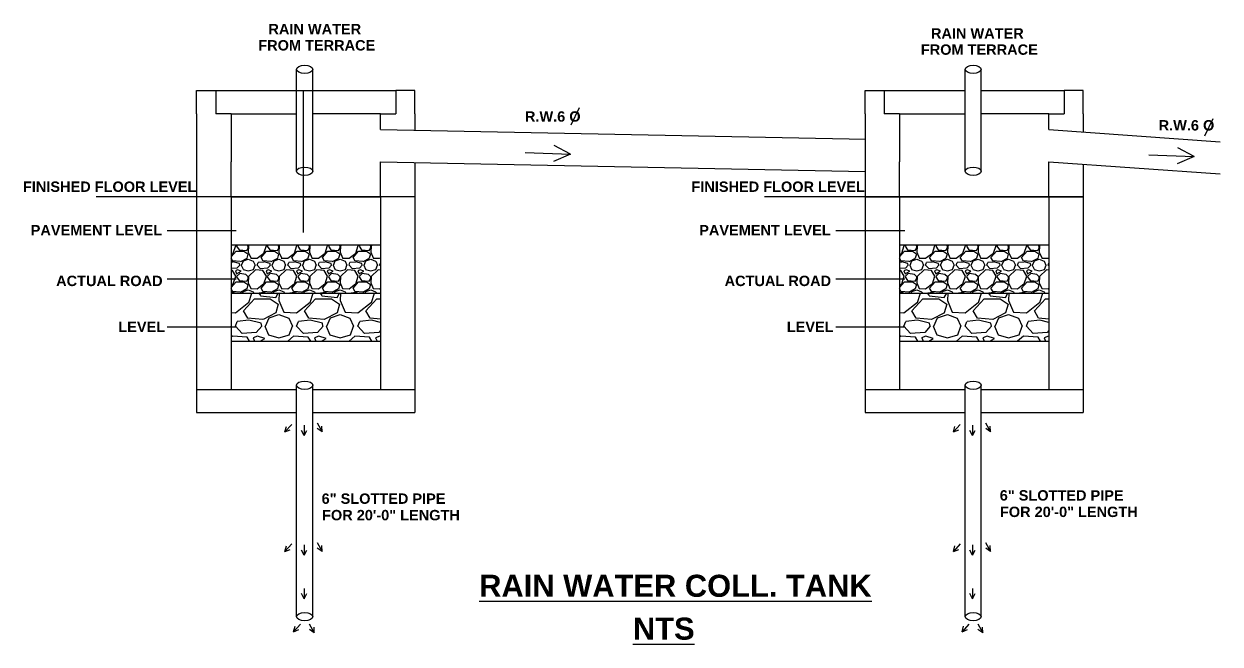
# Model space of a CAD drawing. Header units: metres. Extents: x 7583 to 7845, y 447 to 541.
# Drawn here: x 7736.72 to 7746.68, y 471.3 to 476.47 of the extents above; entities that cross this region are included whole.
import ezdxf

# ---------------------------------------------------------------- set-up
doc = ezdxf.new("R2010")
doc.units = ezdxf.units.M
doc.styles.get("Standard").update_dxf_attribs({"font": 'arialbd.ttf'})

# ---------------------------------------------------------------- blocks, each defined once
blk = doc.blocks.new('A$C1EA66548')
at = {"color": 0, "linetype": 'Continuous', "lineweight": 25}
for p, q in [((0.20615, 0.35379), (0.20615, 0.42957)), ((0.21815, 0.35379), (0.21815, 0.42957)), ((0.70348, 0.35379), (0.70348, 0.42957)), ((0.71548, 0.35379), (0.71548, 0.42957)), ((0.13174, 0.39645), (0.13174, 0.4138)), ((0.13174, 0.4138), (0.14595, 0.4138)), ((0.14595, 0.4138), (0.20615, 0.4138)), ((0.14595, 0.4138), (0.14595, 0.39645)), ((0.21815, 0.4138), (0.27985, 0.4138)), ((0.29406, 0.4138), (0.27985, 0.4138)), ((0.27985, 0.4138), (0.27985, 0.39645)), ((0.29406, 0.39645), (0.29406, 0.4138)), ((0.62907, 0.39645), (0.62907, 0.4138)), ((0.62907, 0.4138), (0.64328, 0.4138)), ((0.64328, 0.4138), (0.70348, 0.4138)), ((0.64328, 0.4138), (0.64328, 0.39645)), ((0.71548, 0.4138), (0.77718, 0.4138)), ((0.79139, 0.4138), (0.77718, 0.4138)), ((0.77718, 0.4138), (0.77718, 0.39645)), ((0.79139, 0.39645), (0.79139, 0.4138)), ((0.41627, 0.40094), (0.41023, 0.38802)), ((0.13174, 0.39645), (0.13174, 0.36086)), ((0.15737, 0.39645), (0.14595, 0.39645)), ((0.15737, 0.39645), (0.15737, 0.36086)), ((0.15737, 0.39645), (0.20615, 0.39645)), ((0.26843, 0.39645), (0.21815, 0.39645)), ((0.26843, 0.38486), (0.26843, 0.39645)), ((0.26843, 0.39645), (0.27985, 0.39645)), ((0.29406, 0.39645), (0.29406, 0.38434)), ((0.62907, 0.39645), (0.62907, 0.36086)), ((0.6547, 0.39645), (0.64328, 0.39645)), ((0.6547, 0.39645), (0.6547, 0.36086)), ((0.6547, 0.39645), (0.70348, 0.39645)), ((0.76576, 0.39645), (0.71548, 0.39645)), ((0.76576, 0.38486), (0.76576, 0.39645)), ((0.76576, 0.39645), (0.77718, 0.39645)), ((0.79139, 0.39645), (0.79139, 0.38303)), ((0.88773, 0.3928), (0.88169, 0.37988)), ((0.26843, 0.38486), (0.62957, 0.37752)), ((0.76576, 0.38486), (0.89316, 0.37576)), ((0.37629, 0.3677), (0.40992, 0.36649)), ((0.40992, 0.36649), (0.39725, 0.36103)), ((0.40992, 0.36649), (0.39767, 0.37286)), ((0.84025, 0.36593), (0.87388, 0.36472)), ((0.87388, 0.36472), (0.86163, 0.37108)), ((0.13174, 0.36086), (0.13174, 0.17434)), ((0.15737, 0.33472), (0.15737, 0.36086)), ((0.26843, 0.33472), (0.26843, 0.36086)), ((0.26843, 0.36086), (0.62908, 0.35352)), ((0.29406, 0.36034), (0.29406, 0.17434)), ((0.62907, 0.36086), (0.62907, 0.17434)), ((0.6547, 0.33472), (0.6547, 0.36086)), ((0.76576, 0.33472), (0.76576, 0.36086)), ((0.76576, 0.36086), (0.89316, 0.35176)), ((0.79139, 0.35903), (0.79139, 0.17434)), ((0.87388, 0.36472), (0.86121, 0.35925)), ((0.29406, 0.33472), (0.05696, 0.33472)), ((0.15737, 0.33472), (0.26843, 0.33472)), ((0.15737, 0.33472), (0.15737, 0.19142)), ((0.26843, 0.33472), (0.26843, 0.19142)), ((0.79139, 0.33472), (0.55429, 0.33472)), ((0.62907, 0.33472), (0.79139, 0.33472)), ((0.6547, 0.33472), (0.6547, 0.19142)), ((0.76576, 0.33472), (0.76576, 0.19142)), ((0.16122, 0.3094), (0.10992, 0.3094)), ((0.65855, 0.3094), (0.60724, 0.3094)), ((0.15737, 0.29889), (0.26843, 0.29889)), ((0.15737, 0.29008), (0.16108, 0.2942)), ((0.15902, 0.29286), (0.16085, 0.29856)), ((0.16086, 0.29855), (0.16065, 0.29889)), ((0.16107, 0.29422), (0.167, 0.29422)), ((0.16152, 0.2981), (0.16335, 0.29536)), ((0.16232, 0.29889), (0.16153, 0.2981)), ((0.16336, 0.29535), (0.16905, 0.29467)), ((0.16699, 0.29425), (0.16996, 0.2922)), ((0.16903, 0.29467), (0.17017, 0.29672)), ((0.17021, 0.29807), (0.16927, 0.29889)), ((0.17042, 0.29832), (0.17019, 0.29353)), ((0.17019, 0.29673), (0.17019, 0.2981)), ((0.17105, 0.29889), (0.17043, 0.29832)), ((0.17976, 0.28965), (0.18386, 0.2942)), ((0.18181, 0.29286), (0.18363, 0.29856)), ((0.18364, 0.29855), (0.18343, 0.29889)), ((0.18385, 0.29422), (0.18978, 0.29422)), ((0.18511, 0.29889), (0.18431, 0.2981)), ((0.18431, 0.2981), (0.18613, 0.29536)), ((0.18614, 0.29535), (0.19183, 0.29467)), ((0.18977, 0.29425), (0.19274, 0.2922)), ((0.19181, 0.29467), (0.19295, 0.29672)), ((0.19299, 0.29807), (0.19205, 0.29889)), ((0.1932, 0.29832), (0.19297, 0.29353)), ((0.19297, 0.29673), (0.19297, 0.2981)), ((0.19383, 0.29889), (0.19321, 0.29832)), ((0.20255, 0.28965), (0.20665, 0.2942)), ((0.20459, 0.29286), (0.20641, 0.29856)), ((0.20642, 0.29855), (0.20621, 0.29889)), ((0.20664, 0.29422), (0.21256, 0.29422)), ((0.20789, 0.29889), (0.20709, 0.2981)), ((0.20709, 0.2981), (0.20891, 0.29536)), ((0.20892, 0.29535), (0.21462, 0.29467)), ((0.21256, 0.29425), (0.21552, 0.2922)), ((0.21459, 0.29467), (0.21573, 0.29672)), ((0.21577, 0.29807), (0.21483, 0.29889)), ((0.21598, 0.29832), (0.21575, 0.29353)), ((0.21575, 0.29673), (0.21575, 0.2981)), ((0.21661, 0.29889), (0.21599, 0.29832)), ((0.22533, 0.28965), (0.22943, 0.2942)), ((0.22737, 0.29286), (0.22919, 0.29856)), ((0.2292, 0.29855), (0.22899, 0.29889)), ((0.22942, 0.29422), (0.23534, 0.29422)), ((0.23067, 0.29889), (0.22987, 0.2981)), ((0.22987, 0.2981), (0.23169, 0.29536)), ((0.2317, 0.29535), (0.2374, 0.29467)), ((0.23534, 0.29425), (0.2383, 0.2922)), ((0.23737, 0.29467), (0.23851, 0.29672)), ((0.23855, 0.29807), (0.23761, 0.29889)), ((0.23876, 0.29832), (0.23853, 0.29353)), ((0.23853, 0.29673), (0.23853, 0.2981)), ((0.2394, 0.29889), (0.23877, 0.29832)), ((0.24811, 0.28965), (0.25221, 0.2942)), ((0.25015, 0.29286), (0.25197, 0.29856)), ((0.25198, 0.29855), (0.25177, 0.29889)), ((0.2522, 0.29422), (0.25812, 0.29422)), ((0.25345, 0.29889), (0.25265, 0.2981)), ((0.25265, 0.2981), (0.25447, 0.29536)), ((0.25448, 0.29535), (0.26018, 0.29467)), ((0.25812, 0.29425), (0.26108, 0.2922)), ((0.26015, 0.29467), (0.26129, 0.29672)), ((0.26133, 0.29807), (0.26039, 0.29889)), ((0.26154, 0.29832), (0.26131, 0.29353)), ((0.26131, 0.29673), (0.26131, 0.2981)), ((0.26218, 0.29889), (0.26155, 0.29832)), ((0.6547, 0.29889), (0.76576, 0.29889)), ((0.6547, 0.29008), (0.65841, 0.2942)), ((0.65635, 0.29286), (0.65817, 0.29856)), ((0.65818, 0.29855), (0.65797, 0.29889)), ((0.6584, 0.29422), (0.66432, 0.29422)), ((0.65885, 0.2981), (0.66067, 0.29536)), ((0.65965, 0.29889), (0.65886, 0.2981)), ((0.66068, 0.29535), (0.66638, 0.29467)), ((0.66432, 0.29425), (0.66728, 0.2922)), ((0.66635, 0.29467), (0.66749, 0.29672)), ((0.66753, 0.29807), (0.66659, 0.29889)), ((0.66751, 0.29673), (0.66751, 0.2981)), ((0.66774, 0.29832), (0.66752, 0.29353)), ((0.66838, 0.29889), (0.66776, 0.29832)), ((0.67709, 0.28965), (0.68119, 0.2942)), ((0.67913, 0.29286), (0.68096, 0.29856)), ((0.68096, 0.29855), (0.68076, 0.29889)), ((0.68118, 0.29422), (0.6871, 0.29422)), ((0.68163, 0.2981), (0.68346, 0.29536)), ((0.68243, 0.29889), (0.68164, 0.2981)), ((0.68347, 0.29535), (0.68916, 0.29467)), ((0.6871, 0.29425), (0.69006, 0.2922)), ((0.68914, 0.29467), (0.69027, 0.29672)), ((0.69032, 0.29807), (0.68938, 0.29889)), ((0.69029, 0.29673), (0.69029, 0.2981)), ((0.69053, 0.29832), (0.6903, 0.29353)), ((0.69116, 0.29889), (0.69054, 0.29832)), ((0.69987, 0.28965), (0.70397, 0.2942)), ((0.70191, 0.29286), (0.70374, 0.29856)), ((0.70375, 0.29855), (0.70354, 0.29889)), ((0.70396, 0.29422), (0.70989, 0.29422)), ((0.70441, 0.2981), (0.70624, 0.29536)), ((0.70521, 0.29889), (0.70442, 0.2981)), ((0.70625, 0.29535), (0.71194, 0.29467)), ((0.70988, 0.29425), (0.71285, 0.2922)), ((0.71192, 0.29467), (0.71306, 0.29672)), ((0.7131, 0.29807), (0.71216, 0.29889)), ((0.71331, 0.29832), (0.71308, 0.29353)), ((0.71308, 0.29673), (0.71308, 0.2981)), ((0.71394, 0.29889), (0.71332, 0.29832)), ((0.72265, 0.28965), (0.72675, 0.2942)), ((0.7247, 0.29286), (0.72652, 0.29856)), ((0.72653, 0.29855), (0.72632, 0.29889)), ((0.72674, 0.29422), (0.73267, 0.29422)), ((0.728, 0.29889), (0.7272, 0.2981)), ((0.7272, 0.2981), (0.72902, 0.29536)), ((0.72903, 0.29535), (0.73472, 0.29467)), ((0.73266, 0.29425), (0.73563, 0.2922)), ((0.7347, 0.29467), (0.73584, 0.29672)), ((0.73588, 0.29807), (0.73494, 0.29889)), ((0.73609, 0.29832), (0.73586, 0.29353)), ((0.73586, 0.29673), (0.73586, 0.2981)), ((0.73672, 0.29889), (0.7361, 0.29832)), ((0.74544, 0.28965), (0.74954, 0.2942)), ((0.74748, 0.29286), (0.7493, 0.29856)), ((0.74931, 0.29855), (0.7491, 0.29889)), ((0.74953, 0.29422), (0.75545, 0.29422)), ((0.75078, 0.29889), (0.74998, 0.2981)), ((0.74998, 0.2981), (0.7518, 0.29536)), ((0.75181, 0.29535), (0.75751, 0.29467)), ((0.75545, 0.29425), (0.75841, 0.2922)), ((0.75748, 0.29467), (0.75862, 0.29672)), ((0.75866, 0.29807), (0.75772, 0.29889)), ((0.75887, 0.29832), (0.75864, 0.29353)), ((0.75864, 0.29673), (0.75864, 0.2981)), ((0.7595, 0.29889), (0.75888, 0.29832)), ((0.15737, 0.29165), (0.15902, 0.29293)), ((0.15858, 0.28693), (0.15737, 0.289)), ((0.15905, 0.28622), (0.15737, 0.28604)), ((0.16425, 0.28652), (0.15855, 0.28698)), ((0.16357, 0.28512), (0.15902, 0.28626)), ((0.16381, 0.28397), (0.16358, 0.28511)), ((0.16907, 0.28894), (0.16429, 0.28644)), ((0.16519, 0.28397), (0.16655, 0.28716)), ((0.16654, 0.28716), (0.17019, 0.2883)), ((0.16995, 0.29217), (0.16904, 0.28899)), ((0.17018, 0.29354), (0.172, 0.28922)), ((0.17018, 0.28829), (0.17382, 0.28693)), ((0.17199, 0.2892), (0.17678, 0.28897)), ((0.17383, 0.28693), (0.1752, 0.28397)), ((0.17679, 0.28905), (0.1818, 0.29293)), ((0.17679, 0.28397), (0.17747, 0.28579)), ((0.18183, 0.28622), (0.1775, 0.28576)), ((0.18136, 0.28693), (0.17977, 0.28966)), ((0.18703, 0.28652), (0.18133, 0.28698)), ((0.18635, 0.28512), (0.1818, 0.28626)), ((0.18659, 0.28397), (0.18636, 0.28511)), ((0.19185, 0.28894), (0.18707, 0.28644)), ((0.18797, 0.28397), (0.18933, 0.28716)), ((0.18932, 0.28716), (0.19297, 0.2883)), ((0.19273, 0.29217), (0.19182, 0.28899)), ((0.19296, 0.29354), (0.19478, 0.28922)), ((0.19296, 0.28829), (0.1966, 0.28693)), ((0.19477, 0.2892), (0.19956, 0.28897)), ((0.19661, 0.28693), (0.19798, 0.28397)), ((0.19957, 0.28905), (0.20458, 0.29292)), ((0.19957, 0.28397), (0.20026, 0.28579)), ((0.20461, 0.28622), (0.20028, 0.28576)), ((0.20414, 0.28693), (0.20255, 0.28966)), ((0.20981, 0.28652), (0.20411, 0.28698)), ((0.20913, 0.28512), (0.20458, 0.28626)), ((0.20937, 0.28397), (0.20914, 0.28511)), ((0.21463, 0.28894), (0.20985, 0.28644)), ((0.21075, 0.28397), (0.21211, 0.28716)), ((0.2121, 0.28716), (0.21575, 0.2883)), ((0.21551, 0.29217), (0.2146, 0.28899)), ((0.21574, 0.29354), (0.21756, 0.28922)), ((0.21574, 0.28829), (0.21939, 0.28693)), ((0.21756, 0.2892), (0.22234, 0.28897)), ((0.2194, 0.28693), (0.22076, 0.28397)), ((0.22235, 0.28905), (0.22736, 0.29292)), ((0.22235, 0.28397), (0.22304, 0.28579)), ((0.22739, 0.28622), (0.22306, 0.28576)), ((0.22692, 0.28693), (0.22533, 0.28966)), ((0.23259, 0.28652), (0.2269, 0.28698)), ((0.23192, 0.28512), (0.22736, 0.28626)), ((0.23215, 0.28397), (0.23193, 0.28511)), ((0.23741, 0.28894), (0.23263, 0.28644)), ((0.23353, 0.28397), (0.2349, 0.28716)), ((0.23489, 0.28716), (0.23853, 0.2883)), ((0.23829, 0.29217), (0.23738, 0.28899)), ((0.23852, 0.29355), (0.24034, 0.28922)), ((0.23852, 0.28829), (0.24217, 0.28693)), ((0.24034, 0.2892), (0.24512, 0.28897)), ((0.24218, 0.28693), (0.24354, 0.28397)), ((0.24513, 0.28905), (0.25014, 0.29292)), ((0.24513, 0.28397), (0.24582, 0.28579)), ((0.25017, 0.28622), (0.24584, 0.28576)), ((0.2497, 0.28693), (0.24811, 0.28966)), ((0.25537, 0.28652), (0.24968, 0.28698)), ((0.2547, 0.28512), (0.25014, 0.28626)), ((0.25493, 0.28397), (0.25471, 0.28511)), ((0.2602, 0.28894), (0.25541, 0.28644)), ((0.25631, 0.28397), (0.25768, 0.28716)), ((0.25767, 0.28716), (0.26131, 0.2883)), ((0.26108, 0.29217), (0.26016, 0.28899)), ((0.2613, 0.29355), (0.26312, 0.28922)), ((0.2613, 0.28829), (0.26495, 0.28693)), ((0.26312, 0.2892), (0.2679, 0.28897)), ((0.26496, 0.28693), (0.26633, 0.28397)), ((0.26791, 0.28905), (0.26843, 0.28945)), ((0.26792, 0.28397), (0.26843, 0.28534)), ((0.6547, 0.29165), (0.65634, 0.29293)), ((0.65591, 0.28693), (0.6547, 0.289)), ((0.65637, 0.28622), (0.6547, 0.28604)), ((0.66157, 0.28652), (0.65588, 0.28698)), ((0.6609, 0.28512), (0.65634, 0.28626)), ((0.66114, 0.28397), (0.66091, 0.28511)), ((0.6664, 0.28894), (0.66161, 0.28644)), ((0.66251, 0.28397), (0.66388, 0.28716)), ((0.66387, 0.28716), (0.66751, 0.2883)), ((0.66728, 0.29217), (0.66637, 0.28899)), ((0.6675, 0.29354), (0.66933, 0.28922)), ((0.66751, 0.28829), (0.67115, 0.28693)), ((0.66932, 0.2892), (0.67411, 0.28897)), ((0.67116, 0.28693), (0.67253, 0.28397)), ((0.67411, 0.28905), (0.67913, 0.29293)), ((0.67412, 0.28397), (0.6748, 0.28579)), ((0.67915, 0.28622), (0.67483, 0.28576)), ((0.67869, 0.28693), (0.67709, 0.28966)), ((0.68436, 0.28652), (0.67866, 0.28698)), ((0.68368, 0.28512), (0.67912, 0.28626)), ((0.68392, 0.28397), (0.68369, 0.28511)), ((0.68918, 0.28894), (0.6844, 0.28644)), ((0.68529, 0.28397), (0.68666, 0.28716)), ((0.68665, 0.28716), (0.6903, 0.2883)), ((0.69006, 0.29217), (0.68915, 0.28899)), ((0.69029, 0.29354), (0.69211, 0.28922)), ((0.69029, 0.28829), (0.69393, 0.28693)), ((0.6921, 0.2892), (0.69689, 0.28897)), ((0.69394, 0.28693), (0.69531, 0.28397)), ((0.6969, 0.28905), (0.70191, 0.29292)), ((0.6969, 0.28397), (0.69758, 0.28579)), ((0.70194, 0.28622), (0.69761, 0.28576)), ((0.70147, 0.28693), (0.69987, 0.28966)), ((0.70714, 0.28652), (0.70144, 0.28698)), ((0.70646, 0.28512), (0.70191, 0.28626)), ((0.7067, 0.28397), (0.70647, 0.28511)), ((0.71196, 0.28894), (0.70718, 0.28644)), ((0.70808, 0.28397), (0.70944, 0.28716)), ((0.70943, 0.28716), (0.71308, 0.2883)), ((0.71284, 0.29217), (0.71193, 0.28899)), ((0.71307, 0.29354), (0.71489, 0.28922)), ((0.71307, 0.28829), (0.71671, 0.28693)), ((0.71488, 0.2892), (0.71967, 0.28897)), ((0.71672, 0.28693), (0.71809, 0.28397)), ((0.71968, 0.28905), (0.72469, 0.29292)), ((0.71968, 0.28397), (0.72036, 0.28579)), ((0.72472, 0.28622), (0.72039, 0.28576)), ((0.72425, 0.28693), (0.72266, 0.28966)), ((0.72992, 0.28652), (0.72422, 0.28698)), ((0.72924, 0.28512), (0.72469, 0.28626)), ((0.72948, 0.28397), (0.72925, 0.28511)), ((0.73474, 0.28894), (0.72996, 0.28644)), ((0.73086, 0.28397), (0.73222, 0.28716)), ((0.73221, 0.28716), (0.73586, 0.2883)), ((0.73562, 0.29217), (0.73471, 0.28899)), ((0.73585, 0.29355), (0.73767, 0.28922)), ((0.73585, 0.28829), (0.73949, 0.28693)), ((0.73766, 0.2892), (0.74245, 0.28897)), ((0.7395, 0.28693), (0.74087, 0.28397)), ((0.74246, 0.28905), (0.74747, 0.29292)), ((0.74246, 0.28397), (0.74315, 0.28579)), ((0.7475, 0.28622), (0.74317, 0.28576)), ((0.74703, 0.28693), (0.74544, 0.28966)), ((0.7527, 0.28652), (0.747, 0.28698)), ((0.75202, 0.28512), (0.74747, 0.28626)), ((0.75226, 0.28397), (0.75203, 0.28511)), ((0.75752, 0.28894), (0.75274, 0.28644)), ((0.75364, 0.28397), (0.755, 0.28716)), ((0.75499, 0.28716), (0.75864, 0.2883)), ((0.7584, 0.29217), (0.75749, 0.28899)), ((0.75863, 0.29355), (0.76045, 0.28922)), ((0.75863, 0.28829), (0.76228, 0.28693)), ((0.76045, 0.2892), (0.76523, 0.28897)), ((0.76229, 0.28693), (0.76365, 0.28397)), ((0.76524, 0.28905), (0.76576, 0.28945)), ((0.76524, 0.28397), (0.76576, 0.28534)), ((0.16174, 0.28171), (0.15737, 0.28133)), ((0.15834, 0.27984), (0.15737, 0.27992)), ((0.16085, 0.27577), (0.15835, 0.27987)), ((0.16221, 0.28031), (0.16061, 0.27962)), ((0.16062, 0.27964), (0.16153, 0.27736)), ((0.16151, 0.27737), (0.16493, 0.27942)), ((0.16381, 0.27759), (0.16153, 0.27532)), ((0.16382, 0.28395), (0.16177, 0.28167)), ((0.16495, 0.27941), (0.16222, 0.28033)), ((0.16839, 0.27692), (0.16383, 0.27761)), ((0.16494, 0.28397), (0.16631, 0.28078)), ((0.1663, 0.28077), (0.17017, 0.27963)), ((0.17021, 0.27529), (0.16838, 0.27689)), ((0.1702, 0.27963), (0.17407, 0.28076)), ((0.17567, 0.28033), (0.17043, 0.27554)), ((0.17406, 0.28077), (0.1752, 0.28396)), ((0.18113, 0.27984), (0.17566, 0.2803)), ((0.1793, 0.28127), (0.17679, 0.284)), ((0.18452, 0.28171), (0.17928, 0.28126)), ((0.18364, 0.27577), (0.18113, 0.27987)), ((0.18499, 0.28031), (0.18339, 0.27962)), ((0.1834, 0.27964), (0.18431, 0.27736)), ((0.18429, 0.27737), (0.18771, 0.27942)), ((0.18659, 0.27759), (0.18431, 0.27532)), ((0.1866, 0.28395), (0.18455, 0.28167)), ((0.18773, 0.27941), (0.185, 0.28033)), ((0.19117, 0.27692), (0.18661, 0.27761)), ((0.18772, 0.28397), (0.18909, 0.28078)), ((0.18908, 0.28077), (0.19295, 0.27963)), ((0.19299, 0.27529), (0.19117, 0.27689)), ((0.19298, 0.27963), (0.19686, 0.28076)), ((0.19845, 0.28033), (0.19321, 0.27554)), ((0.19685, 0.28077), (0.19798, 0.28396)), ((0.20391, 0.27984), (0.19844, 0.2803)), ((0.20208, 0.28127), (0.19957, 0.284)), ((0.2073, 0.28171), (0.20206, 0.28126)), ((0.20642, 0.27577), (0.20391, 0.27987)), ((0.20777, 0.28031), (0.20617, 0.27962)), ((0.20618, 0.27964), (0.20709, 0.27736)), ((0.20707, 0.27737), (0.21049, 0.27942)), ((0.20937, 0.27759), (0.20709, 0.27532)), ((0.20938, 0.28395), (0.20733, 0.28167)), ((0.21051, 0.27941), (0.20778, 0.28033)), ((0.21395, 0.27692), (0.20939, 0.27761)), ((0.2105, 0.28397), (0.21187, 0.28078)), ((0.21186, 0.28077), (0.21573, 0.27963)), ((0.21577, 0.27529), (0.21395, 0.27688)), ((0.21576, 0.27963), (0.21964, 0.28076)), ((0.22123, 0.28033), (0.21599, 0.27554)), ((0.21963, 0.28077), (0.22077, 0.28396)), ((0.22669, 0.27984), (0.22122, 0.2803)), ((0.22486, 0.28127), (0.22235, 0.284)), ((0.23008, 0.28171), (0.22484, 0.28126)), ((0.2292, 0.27577), (0.22669, 0.27987)), ((0.23055, 0.28031), (0.22896, 0.27962)), ((0.22896, 0.27964), (0.22987, 0.27736)), ((0.22986, 0.27737), (0.23327, 0.27942)), ((0.23215, 0.27759), (0.22987, 0.27532)), ((0.23216, 0.28395), (0.23011, 0.28167)), ((0.23329, 0.27941), (0.23056, 0.28033)), ((0.23673, 0.27692), (0.23217, 0.27761)), ((0.23329, 0.28397), (0.23465, 0.28078)), ((0.23464, 0.28077), (0.23851, 0.27963)), ((0.23855, 0.27529), (0.23673, 0.27688)), ((0.23855, 0.27963), (0.24242, 0.28076)), ((0.24401, 0.28033), (0.23877, 0.27554)), ((0.24241, 0.28077), (0.24355, 0.28396)), ((0.24947, 0.27984), (0.244, 0.2803)), ((0.24764, 0.28127), (0.24513, 0.284)), ((0.25286, 0.28171), (0.24762, 0.28126)), ((0.25198, 0.27577), (0.24947, 0.27987)), ((0.25333, 0.28031), (0.25174, 0.27962)), ((0.25174, 0.27964), (0.25265, 0.27736)), ((0.25264, 0.27737), (0.25605, 0.27942)), ((0.25493, 0.27759), (0.25265, 0.27532)), ((0.25494, 0.28395), (0.25289, 0.28167)), ((0.25607, 0.27941), (0.25334, 0.28033)), ((0.25951, 0.27692), (0.25496, 0.27761)), ((0.25607, 0.28397), (0.25743, 0.28078)), ((0.25742, 0.28077), (0.2613, 0.27963)), ((0.26133, 0.27529), (0.25951, 0.27688)), ((0.26133, 0.27963), (0.2652, 0.28076)), ((0.26679, 0.28033), (0.26155, 0.27554)), ((0.26519, 0.28077), (0.26633, 0.28396)), ((0.26843, 0.28016), (0.26678, 0.2803)), ((0.26843, 0.28344), (0.26792, 0.284)), ((0.65906, 0.28171), (0.6547, 0.28133)), ((0.65567, 0.27984), (0.6547, 0.27992)), ((0.65818, 0.27577), (0.65568, 0.27987)), ((0.65953, 0.28031), (0.65794, 0.27962)), ((0.65794, 0.27964), (0.65886, 0.27736)), ((0.65884, 0.27737), (0.66226, 0.27942)), ((0.66113, 0.27759), (0.65886, 0.27532)), ((0.66114, 0.28395), (0.65909, 0.28167)), ((0.66228, 0.27941), (0.65954, 0.28033)), ((0.66571, 0.27692), (0.66116, 0.27761)), ((0.66227, 0.28397), (0.66364, 0.28078)), ((0.66363, 0.28077), (0.6675, 0.27963)), ((0.66753, 0.27529), (0.66571, 0.27689)), ((0.66753, 0.27963), (0.6714, 0.28076)), ((0.673, 0.28033), (0.66776, 0.27554)), ((0.67139, 0.28077), (0.67253, 0.28396)), ((0.67845, 0.27984), (0.67299, 0.2803)), ((0.67662, 0.28127), (0.67412, 0.284)), ((0.68185, 0.28171), (0.67661, 0.28126)), ((0.68096, 0.27577), (0.67846, 0.27987)), ((0.68232, 0.28031), (0.68072, 0.27962)), ((0.68073, 0.27964), (0.68164, 0.27736)), ((0.68162, 0.27737), (0.68504, 0.27942)), ((0.68392, 0.27759), (0.68164, 0.27532)), ((0.68393, 0.28395), (0.68188, 0.28167)), ((0.68506, 0.27941), (0.68232, 0.28033)), ((0.6885, 0.27692), (0.68394, 0.27761)), ((0.68505, 0.28397), (0.68642, 0.28078)), ((0.68641, 0.28077), (0.69028, 0.27963)), ((0.69032, 0.27529), (0.68849, 0.27689)), ((0.69031, 0.27963), (0.69418, 0.28076)), ((0.69578, 0.28033), (0.69054, 0.27554)), ((0.69417, 0.28077), (0.69531, 0.28396)), ((0.70123, 0.27984), (0.69577, 0.2803)), ((0.69941, 0.28127), (0.6969, 0.284)), ((0.70463, 0.28171), (0.69939, 0.28126)), ((0.70375, 0.27577), (0.70124, 0.27987)), ((0.7051, 0.28031), (0.7035, 0.27962)), ((0.70351, 0.27964), (0.70442, 0.27736)), ((0.7044, 0.27737), (0.70782, 0.27942)), ((0.7067, 0.27759), (0.70442, 0.27532)), ((0.70671, 0.28395), (0.70466, 0.28167)), ((0.70784, 0.27941), (0.70511, 0.28033)), ((0.71128, 0.27692), (0.70672, 0.27761)), ((0.70783, 0.28397), (0.7092, 0.28078)), ((0.70919, 0.28077), (0.71306, 0.27963)), ((0.7131, 0.27529), (0.71127, 0.27688)), ((0.71309, 0.27963), (0.71696, 0.28076)), ((0.71856, 0.28033), (0.71332, 0.27554)), ((0.71695, 0.28077), (0.71809, 0.28396)), ((0.72402, 0.27984), (0.71855, 0.2803)), ((0.72219, 0.28127), (0.71968, 0.284)), ((0.72741, 0.28171), (0.72217, 0.28126)), ((0.72653, 0.27577), (0.72402, 0.27987)), ((0.72788, 0.28031), (0.72628, 0.27962)), ((0.72629, 0.27964), (0.7272, 0.27736)), ((0.72718, 0.27737), (0.7306, 0.27942)), ((0.72948, 0.27759), (0.7272, 0.27532)), ((0.72949, 0.28395), (0.72744, 0.28167)), ((0.73062, 0.27941), (0.72789, 0.28033)), ((0.73406, 0.27692), (0.7295, 0.27761)), ((0.73061, 0.28397), (0.73198, 0.28078)), ((0.73197, 0.28077), (0.73584, 0.27963)), ((0.73588, 0.27529), (0.73406, 0.27688)), ((0.73587, 0.27963), (0.73975, 0.28076)), ((0.74134, 0.28033), (0.7361, 0.27554)), ((0.73974, 0.28077), (0.74087, 0.28396)), ((0.7468, 0.27984), (0.74133, 0.2803)), ((0.74497, 0.28127), (0.74246, 0.284)), ((0.75019, 0.28171), (0.74495, 0.28126)), ((0.74931, 0.27577), (0.7468, 0.27987)), ((0.75066, 0.28031), (0.74906, 0.27962)), ((0.74907, 0.27964), (0.74998, 0.27736)), ((0.74996, 0.27737), (0.75338, 0.27942)), ((0.75226, 0.27759), (0.74998, 0.27532)), ((0.75227, 0.28395), (0.75022, 0.28167)), ((0.7534, 0.27941), (0.75067, 0.28033)), ((0.75684, 0.27692), (0.75228, 0.27761)), ((0.75339, 0.28397), (0.75476, 0.28078)), ((0.75475, 0.28077), (0.75862, 0.27963)), ((0.75866, 0.27529), (0.75684, 0.27688)), ((0.75865, 0.27963), (0.76253, 0.28076)), ((0.76412, 0.28033), (0.75888, 0.27554)), ((0.76252, 0.28077), (0.76366, 0.28396)), ((0.76576, 0.28016), (0.76411, 0.2803)), ((0.76576, 0.28344), (0.76524, 0.284)), ((0.16122, 0.27358), (0.10992, 0.27358)), ((0.15737, 0.2673), (0.16108, 0.27142)), ((0.15737, 0.26887), (0.15902, 0.27014)), ((0.15902, 0.27008), (0.16085, 0.27578)), ((0.16107, 0.27144), (0.167, 0.27144)), ((0.16152, 0.27531), (0.16335, 0.27258)), ((0.16336, 0.27257), (0.16905, 0.27189)), ((0.16699, 0.27147), (0.16996, 0.26942)), ((0.16903, 0.27189), (0.17017, 0.27394)), ((0.16995, 0.26939), (0.16904, 0.2662)), ((0.17018, 0.27076), (0.172, 0.26643)), ((0.17042, 0.27554), (0.17019, 0.27075)), ((0.17019, 0.27395), (0.17019, 0.27531)), ((0.17679, 0.26627), (0.1818, 0.27014)), ((0.17976, 0.26687), (0.18386, 0.27142)), ((0.18181, 0.27008), (0.18363, 0.27578)), ((0.18385, 0.27144), (0.18978, 0.27144)), ((0.18431, 0.27531), (0.18613, 0.27258)), ((0.18614, 0.27257), (0.19183, 0.27189)), ((0.18977, 0.27147), (0.19274, 0.26942)), ((0.19181, 0.27189), (0.19295, 0.27394)), ((0.19273, 0.26939), (0.19182, 0.2662)), ((0.19296, 0.27076), (0.19478, 0.26643)), ((0.1932, 0.27554), (0.19297, 0.27075)), ((0.19297, 0.27395), (0.19297, 0.27531)), ((0.19957, 0.26627), (0.20458, 0.27014)), ((0.20255, 0.26687), (0.20665, 0.27142)), ((0.20459, 0.27008), (0.20641, 0.27578)), ((0.20664, 0.27144), (0.21256, 0.27144)), ((0.20709, 0.27531), (0.20891, 0.27258)), ((0.20892, 0.27257), (0.21462, 0.27189)), ((0.21256, 0.27147), (0.21552, 0.26942)), ((0.21459, 0.27189), (0.21573, 0.27394)), ((0.21551, 0.26939), (0.2146, 0.2662)), ((0.21574, 0.27076), (0.21756, 0.26644)), ((0.21598, 0.27554), (0.21575, 0.27075)), ((0.21575, 0.27395), (0.21575, 0.27531)), ((0.22235, 0.26627), (0.22736, 0.27014)), ((0.22533, 0.26687), (0.22943, 0.27142)), ((0.22737, 0.27008), (0.22919, 0.27578)), ((0.22942, 0.27144), (0.23534, 0.27144)), ((0.22987, 0.27531), (0.23169, 0.27258)), ((0.2317, 0.27257), (0.2374, 0.27189)), ((0.23534, 0.27147), (0.2383, 0.26942)), ((0.23737, 0.27189), (0.23851, 0.27394)), ((0.23829, 0.26939), (0.23738, 0.2662)), ((0.23852, 0.27076), (0.24034, 0.26644)), ((0.23876, 0.27554), (0.23853, 0.27075)), ((0.23853, 0.27395), (0.23853, 0.27531)), ((0.24513, 0.26627), (0.25014, 0.27014)), ((0.24811, 0.26687), (0.25221, 0.27142)), ((0.25015, 0.27008), (0.25197, 0.27578)), ((0.2522, 0.27144), (0.25812, 0.27144)), ((0.25265, 0.27531), (0.25447, 0.27258)), ((0.25448, 0.27257), (0.26018, 0.27189)), ((0.25812, 0.27147), (0.26108, 0.26942)), ((0.26015, 0.27189), (0.26129, 0.27394)), ((0.26108, 0.26939), (0.26016, 0.2662)), ((0.2613, 0.27076), (0.26312, 0.26644)), ((0.26154, 0.27554), (0.26131, 0.27075)), ((0.26131, 0.27395), (0.26131, 0.27531)), ((0.65855, 0.27358), (0.60724, 0.27358)), ((0.6547, 0.2673), (0.65841, 0.27142)), ((0.6547, 0.26887), (0.65634, 0.27014)), ((0.65635, 0.27008), (0.65817, 0.27578)), ((0.6584, 0.27144), (0.66432, 0.27144)), ((0.65885, 0.27531), (0.66067, 0.27258)), ((0.66068, 0.27257), (0.66638, 0.27189)), ((0.66432, 0.27147), (0.66728, 0.26942)), ((0.66635, 0.27189), (0.66749, 0.27394)), ((0.66728, 0.26939), (0.66637, 0.2662)), ((0.6675, 0.27076), (0.66933, 0.26643)), ((0.66751, 0.27395), (0.66751, 0.27531)), ((0.66774, 0.27554), (0.66752, 0.27075)), ((0.67411, 0.26627), (0.67913, 0.27014)), ((0.67709, 0.26687), (0.68119, 0.27142)), ((0.67913, 0.27008), (0.68096, 0.27578)), ((0.68118, 0.27144), (0.6871, 0.27144)), ((0.68163, 0.27531), (0.68346, 0.27258)), ((0.68347, 0.27257), (0.68916, 0.27189)), ((0.6871, 0.27147), (0.69006, 0.26942)), ((0.68914, 0.27189), (0.69027, 0.27394)), ((0.69006, 0.26939), (0.68915, 0.2662)), ((0.69029, 0.27395), (0.69029, 0.27531)), ((0.69029, 0.27076), (0.69211, 0.26643)), ((0.69053, 0.27554), (0.6903, 0.27075)), ((0.6969, 0.26627), (0.70191, 0.27014)), ((0.69987, 0.26687), (0.70397, 0.27142)), ((0.70191, 0.27008), (0.70374, 0.27578)), ((0.70396, 0.27144), (0.70989, 0.27144)), ((0.70441, 0.27531), (0.70624, 0.27258)), ((0.70625, 0.27257), (0.71194, 0.27189)), ((0.70988, 0.27147), (0.71285, 0.26942)), ((0.71192, 0.27189), (0.71306, 0.27394)), ((0.71284, 0.26939), (0.71193, 0.2662)), ((0.71307, 0.27076), (0.71489, 0.26644)), ((0.71331, 0.27554), (0.71308, 0.27075)), ((0.71308, 0.27395), (0.71308, 0.27531)), ((0.71968, 0.26627), (0.72469, 0.27014)), ((0.72265, 0.26687), (0.72675, 0.27142)), ((0.7247, 0.27008), (0.72652, 0.27578)), ((0.72674, 0.27144), (0.73267, 0.27144)), ((0.7272, 0.27531), (0.72902, 0.27258)), ((0.72903, 0.27257), (0.73472, 0.27189)), ((0.73266, 0.27147), (0.73563, 0.26942)), ((0.7347, 0.27189), (0.73584, 0.27394)), ((0.73562, 0.26939), (0.73471, 0.2662)), ((0.73585, 0.27076), (0.73767, 0.26644)), ((0.73609, 0.27554), (0.73586, 0.27075)), ((0.73586, 0.27395), (0.73586, 0.27531)), ((0.74246, 0.26627), (0.74747, 0.27014)), ((0.74544, 0.26687), (0.74954, 0.27142)), ((0.74748, 0.27008), (0.7493, 0.27578)), ((0.74953, 0.27144), (0.75545, 0.27144)), ((0.74998, 0.27531), (0.7518, 0.27258)), ((0.75181, 0.27257), (0.75751, 0.27189)), ((0.75545, 0.27147), (0.75841, 0.26942)), ((0.75748, 0.27189), (0.75862, 0.27394)), ((0.7584, 0.26939), (0.75749, 0.2662)), ((0.75863, 0.27076), (0.76045, 0.26644)), ((0.75887, 0.27554), (0.75864, 0.27075)), ((0.75864, 0.27395), (0.75864, 0.27531)), ((0.15858, 0.26415), (0.15737, 0.26622)), ((0.15905, 0.26344), (0.15737, 0.26326)), ((0.15737, 0.26307), (0.26843, 0.26307)), ((0.16425, 0.26374), (0.15855, 0.26419)), ((0.16063, 0.26307), (0.15902, 0.26347)), ((0.16907, 0.26616), (0.16429, 0.26365)), ((0.16599, 0.26307), (0.16655, 0.26438)), ((0.16654, 0.26438), (0.17019, 0.26552)), ((0.16655, 0.24978), (0.17475, 0.25889)), ((0.17018, 0.26551), (0.17382, 0.26415)), ((0.17064, 0.25619), (0.17285, 0.26307)), ((0.17199, 0.26642), (0.17678, 0.26619)), ((0.17383, 0.26415), (0.17433, 0.26307)), ((0.17474, 0.25891), (0.18659, 0.25891)), ((0.17804, 0.26307), (0.17929, 0.26119)), ((0.18183, 0.26344), (0.17835, 0.26307)), ((0.1793, 0.26118), (0.19069, 0.25982)), ((0.18136, 0.26415), (0.17977, 0.26688)), ((0.18703, 0.26374), (0.18133, 0.26419)), ((0.18341, 0.26307), (0.1818, 0.26347)), ((0.18659, 0.25894), (0.19251, 0.25484)), ((0.19185, 0.26616), (0.18707, 0.26365)), ((0.18877, 0.26307), (0.18933, 0.26438)), ((0.18932, 0.26438), (0.19297, 0.26552)), ((0.19067, 0.25982), (0.19248, 0.26307)), ((0.19296, 0.26551), (0.1966, 0.26415)), ((0.19323, 0.26307), (0.19297, 0.25754)), ((0.19477, 0.26642), (0.19956, 0.26619)), ((0.19661, 0.26415), (0.19711, 0.26307)), ((0.20461, 0.26344), (0.20113, 0.26307)), ((0.20414, 0.26415), (0.20255, 0.26688)), ((0.20981, 0.26374), (0.20411, 0.26419)), ((0.2062, 0.26307), (0.20458, 0.26347)), ((0.21463, 0.26616), (0.20985, 0.26365)), ((0.21155, 0.26307), (0.21211, 0.26438)), ((0.2121, 0.26438), (0.21575, 0.26552)), ((0.21211, 0.24978), (0.22031, 0.25889)), ((0.21574, 0.26551), (0.21939, 0.26415)), ((0.21621, 0.25619), (0.21841, 0.26307)), ((0.21756, 0.26642), (0.22234, 0.26619)), ((0.2194, 0.26415), (0.2199, 0.26307)), ((0.2203, 0.25891), (0.23215, 0.25891)), ((0.2236, 0.26307), (0.22486, 0.26119)), ((0.22739, 0.26344), (0.22391, 0.26307)), ((0.22487, 0.26118), (0.23626, 0.25982)), ((0.22692, 0.26415), (0.22533, 0.26688)), ((0.23259, 0.26374), (0.2269, 0.26419)), ((0.22898, 0.26307), (0.22736, 0.26347)), ((0.23215, 0.25894), (0.23807, 0.25484)), ((0.23741, 0.26616), (0.23263, 0.26365)), ((0.23433, 0.26307), (0.2349, 0.26438)), ((0.23489, 0.26438), (0.23853, 0.26552)), ((0.23623, 0.25982), (0.23804, 0.26307)), ((0.23852, 0.26551), (0.24217, 0.26415)), ((0.2388, 0.26307), (0.23853, 0.25754)), ((0.24034, 0.26642), (0.24512, 0.26619)), ((0.24218, 0.26415), (0.24268, 0.26307)), ((0.25017, 0.26344), (0.24669, 0.26307)), ((0.2497, 0.26415), (0.24811, 0.26688)), ((0.25537, 0.26374), (0.24968, 0.26419)), ((0.25176, 0.26307), (0.25014, 0.26347)), ((0.2602, 0.26616), (0.25541, 0.26366)), ((0.25711, 0.26307), (0.25768, 0.26438)), ((0.25767, 0.26438), (0.26131, 0.26552)), ((0.25768, 0.24978), (0.26588, 0.25889)), ((0.2613, 0.26551), (0.26495, 0.26415)), ((0.26177, 0.25619), (0.26397, 0.26307)), ((0.26312, 0.26642), (0.2679, 0.26619)), ((0.26496, 0.26415), (0.26546, 0.26307)), ((0.26587, 0.25891), (0.26843, 0.25891)), ((0.26791, 0.26627), (0.26843, 0.26667)), ((0.65591, 0.26415), (0.6547, 0.26622)), ((0.65637, 0.26344), (0.6547, 0.26326)), ((0.6547, 0.26307), (0.76576, 0.26307)), ((0.66157, 0.26374), (0.65588, 0.26419)), ((0.65796, 0.26307), (0.65634, 0.26347)), ((0.6664, 0.26616), (0.66161, 0.26365)), ((0.66332, 0.26307), (0.66388, 0.26438)), ((0.66387, 0.26438), (0.66751, 0.26552)), ((0.66388, 0.24978), (0.67208, 0.25889)), ((0.66751, 0.26551), (0.67115, 0.26415)), ((0.66797, 0.25619), (0.67017, 0.26307)), ((0.66932, 0.26642), (0.67411, 0.26619)), ((0.67116, 0.26415), (0.67166, 0.26307)), ((0.67207, 0.25891), (0.68392, 0.25891)), ((0.67537, 0.26307), (0.67662, 0.26119)), ((0.67915, 0.26344), (0.67567, 0.26307)), ((0.67663, 0.26118), (0.68802, 0.25982)), ((0.67869, 0.26415), (0.67709, 0.26688)), ((0.68436, 0.26374), (0.67866, 0.26419)), ((0.68074, 0.26307), (0.67912, 0.26347)), ((0.68391, 0.25894), (0.68984, 0.25484)), ((0.68918, 0.26616), (0.6844, 0.26365)), ((0.6861, 0.26307), (0.68666, 0.26438)), ((0.68665, 0.26438), (0.6903, 0.26552)), ((0.688, 0.25982), (0.6898, 0.26307)), ((0.69029, 0.26551), (0.69393, 0.26415)), ((0.69056, 0.26307), (0.6903, 0.25754)), ((0.6921, 0.26642), (0.69689, 0.26619)), ((0.69394, 0.26415), (0.69444, 0.26307)), ((0.70194, 0.26344), (0.69846, 0.26307)), ((0.70147, 0.26415), (0.69987, 0.26688)), ((0.70714, 0.26374), (0.70144, 0.26419)), ((0.70352, 0.26307), (0.70191, 0.26347)), ((0.71196, 0.26616), (0.70718, 0.26365)), ((0.70888, 0.26307), (0.70944, 0.26438)), ((0.70943, 0.26438), (0.71308, 0.26552)), ((0.70944, 0.24978), (0.71764, 0.25889)), ((0.71307, 0.26551), (0.71671, 0.26415)), ((0.71353, 0.25619), (0.71574, 0.26307)), ((0.71488, 0.26642), (0.71967, 0.26619)), ((0.71672, 0.26415), (0.71722, 0.26307)), ((0.71763, 0.25891), (0.72948, 0.25891)), ((0.72093, 0.26307), (0.72218, 0.26119)), ((0.72472, 0.26344), (0.72124, 0.26307)), ((0.72219, 0.26118), (0.73358, 0.25982)), ((0.72425, 0.26415), (0.72266, 0.26688)), ((0.72992, 0.26374), (0.72422, 0.26419)), ((0.7263, 0.26307), (0.72469, 0.26347)), ((0.72948, 0.25894), (0.7354, 0.25484)), ((0.73474, 0.26616), (0.72996, 0.26365)), ((0.73166, 0.26307), (0.73222, 0.26438)), ((0.73221, 0.26438), (0.73586, 0.26552)), ((0.73356, 0.25982), (0.73537, 0.26307)), ((0.73585, 0.26551), (0.73949, 0.26415)), ((0.73612, 0.26307), (0.73586, 0.25754)), ((0.73766, 0.26642), (0.74245, 0.26619)), ((0.7395, 0.26415), (0.74, 0.26307)), ((0.7475, 0.26344), (0.74402, 0.26307)), ((0.74703, 0.26415), (0.74544, 0.26688)), ((0.7527, 0.26374), (0.747, 0.26419)), ((0.74909, 0.26307), (0.74747, 0.26347)), ((0.75752, 0.26616), (0.75274, 0.26366)), ((0.75444, 0.26307), (0.755, 0.26438)), ((0.75499, 0.26438), (0.75864, 0.26552)), ((0.755, 0.24978), (0.7632, 0.25889)), ((0.75863, 0.26551), (0.76228, 0.26415)), ((0.7591, 0.25619), (0.7613, 0.26307)), ((0.76045, 0.26642), (0.76523, 0.26619)), ((0.76229, 0.26415), (0.76279, 0.26307)), ((0.76319, 0.25891), (0.76576, 0.25891)), ((0.76524, 0.26627), (0.76576, 0.26667)), ((0.16061, 0.2485), (0.17064, 0.25625)), ((0.16974, 0.24433), (0.16655, 0.2498)), ((0.1925, 0.25481), (0.19068, 0.24843)), ((0.19296, 0.25755), (0.1966, 0.24889)), ((0.20617, 0.2485), (0.2162, 0.25625)), ((0.2153, 0.24433), (0.21212, 0.2498)), ((0.23807, 0.25481), (0.23624, 0.24843)), ((0.23852, 0.25755), (0.24217, 0.24889)), ((0.25174, 0.2485), (0.26176, 0.25625)), ((0.26087, 0.24433), (0.25768, 0.2498)), ((0.65794, 0.2485), (0.66796, 0.25625)), ((0.66707, 0.24433), (0.66388, 0.2498)), ((0.68983, 0.25481), (0.68801, 0.24843)), ((0.69029, 0.25755), (0.69393, 0.24889)), ((0.7035, 0.2485), (0.71353, 0.25625)), ((0.71263, 0.24433), (0.70944, 0.2498)), ((0.73539, 0.25481), (0.73357, 0.24843)), ((0.73585, 0.25755), (0.73949, 0.24889)), ((0.74906, 0.2485), (0.75909, 0.25625)), ((0.75819, 0.24433), (0.75501, 0.2498)), ((0.15737, 0.24857), (0.1606, 0.24842)), ((0.16062, 0.23841), (0.16198, 0.24205)), ((0.17066, 0.24293), (0.16201, 0.24202)), ((0.18111, 0.24346), (0.16972, 0.24437)), ((0.17975, 0.24069), (0.17063, 0.24297)), ((0.18021, 0.23841), (0.17976, 0.24069)), ((0.19071, 0.24839), (0.18115, 0.24338)), ((0.18295, 0.23841), (0.18569, 0.24479)), ((0.18568, 0.24479), (0.19297, 0.24707)), ((0.19296, 0.24706), (0.20025, 0.24433)), ((0.1966, 0.24887), (0.20617, 0.24842)), ((0.20026, 0.24433), (0.20299, 0.23841)), ((0.20618, 0.23841), (0.20755, 0.24205)), ((0.21623, 0.24293), (0.20757, 0.24202)), ((0.22667, 0.24346), (0.21528, 0.24437)), ((0.22531, 0.24069), (0.2162, 0.24297)), ((0.22577, 0.23841), (0.22532, 0.24069)), ((0.23628, 0.24839), (0.22671, 0.24338)), ((0.22852, 0.23841), (0.23125, 0.24479)), ((0.23124, 0.24479), (0.23853, 0.24707)), ((0.23852, 0.24706), (0.24581, 0.24433)), ((0.24216, 0.24887), (0.25173, 0.24842)), ((0.24582, 0.24433), (0.24856, 0.23841)), ((0.25174, 0.23841), (0.25311, 0.24205)), ((0.26179, 0.24293), (0.25313, 0.24202)), ((0.26843, 0.24377), (0.26084, 0.24437)), ((0.26843, 0.2413), (0.26176, 0.24297)), ((0.6547, 0.24857), (0.65793, 0.24842)), ((0.65794, 0.23841), (0.65931, 0.24205)), ((0.66799, 0.24293), (0.65933, 0.24202)), ((0.67843, 0.24346), (0.66704, 0.24437)), ((0.67707, 0.24069), (0.66796, 0.24297)), ((0.67754, 0.23841), (0.67708, 0.24069)), ((0.68804, 0.24839), (0.67847, 0.24338)), ((0.68028, 0.23841), (0.68302, 0.24479)), ((0.68301, 0.24479), (0.6903, 0.24707)), ((0.69029, 0.24706), (0.69758, 0.24433)), ((0.69393, 0.24887), (0.70349, 0.24842)), ((0.69759, 0.24433), (0.70032, 0.23841)), ((0.70351, 0.23841), (0.70487, 0.24205)), ((0.71355, 0.24293), (0.7049, 0.24202)), ((0.724, 0.24346), (0.71261, 0.24437)), ((0.72264, 0.24069), (0.71352, 0.24297)), ((0.7231, 0.23841), (0.72265, 0.24069)), ((0.7336, 0.24839), (0.72404, 0.24338)), ((0.72584, 0.23841), (0.72858, 0.24479)), ((0.72857, 0.24479), (0.73586, 0.24707)), ((0.73585, 0.24706), (0.74314, 0.24433)), ((0.73949, 0.24887), (0.74906, 0.24842)), ((0.74315, 0.24433), (0.74588, 0.23841)), ((0.74907, 0.23841), (0.75044, 0.24205)), ((0.75912, 0.24293), (0.75046, 0.24202)), ((0.76576, 0.24377), (0.75817, 0.24437)), ((0.76576, 0.2413), (0.75909, 0.24297)), ((0.16122, 0.23776), (0.10992, 0.23776)), ((0.15737, 0.23854), (0.15743, 0.23841)), ((0.15737, 0.23822), (0.15743, 0.2384)), ((0.16563, 0.23297), (0.16062, 0.23844)), ((0.17609, 0.23387), (0.16561, 0.23296)), ((0.18022, 0.23839), (0.17612, 0.23383)), ((0.18248, 0.23841), (0.18522, 0.23203)), ((0.18521, 0.23201), (0.19295, 0.22974)), ((0.19298, 0.22973), (0.20073, 0.23201)), ((0.20072, 0.23202), (0.203, 0.2384)), ((0.21119, 0.23297), (0.20618, 0.23844)), ((0.22165, 0.23387), (0.21117, 0.23296)), ((0.22578, 0.23839), (0.22168, 0.23383)), ((0.22805, 0.23841), (0.23078, 0.23203)), ((0.23077, 0.23201), (0.23851, 0.22974)), ((0.23855, 0.22973), (0.24629, 0.23201)), ((0.24628, 0.23202), (0.24856, 0.2384)), ((0.25675, 0.23297), (0.25174, 0.23844)), ((0.26721, 0.23387), (0.25673, 0.23296)), ((0.26843, 0.23515), (0.26724, 0.23383)), ((0.65855, 0.23776), (0.60724, 0.23776)), ((0.6547, 0.23854), (0.65476, 0.23841)), ((0.6547, 0.23822), (0.65476, 0.2384)), ((0.66296, 0.23297), (0.65794, 0.23844)), ((0.67342, 0.23387), (0.66294, 0.23296)), ((0.67755, 0.23839), (0.67345, 0.23383)), ((0.67981, 0.23841), (0.68255, 0.23203)), ((0.68253, 0.23201), (0.69028, 0.22974)), ((0.69031, 0.22973), (0.69806, 0.23201)), ((0.69805, 0.23202), (0.70032, 0.2384)), ((0.70852, 0.23297), (0.70351, 0.23844)), ((0.71898, 0.23387), (0.7085, 0.23296)), ((0.72311, 0.23839), (0.71901, 0.23383)), ((0.72537, 0.23841), (0.72811, 0.23203)), ((0.7281, 0.23201), (0.73584, 0.22974)), ((0.73587, 0.22973), (0.74362, 0.23201)), ((0.74361, 0.23202), (0.74589, 0.2384)), ((0.75408, 0.23297), (0.74907, 0.23844)), ((0.76454, 0.23387), (0.75406, 0.23296)), ((0.76576, 0.23515), (0.76457, 0.23383)), ((0.15835, 0.23112), (0.15737, 0.23022)), ((0.15737, 0.22725), (0.26843, 0.22725)), ((0.16928, 0.23018), (0.15834, 0.23109)), ((0.17109, 0.22725), (0.16928, 0.23021)), ((0.17701, 0.2311), (0.17383, 0.22973)), ((0.17383, 0.22975), (0.17483, 0.22725)), ((0.18249, 0.2293), (0.17702, 0.23112)), ((0.17905, 0.22725), (0.18247, 0.2293)), ((0.20392, 0.23112), (0.19967, 0.22725)), ((0.21484, 0.23018), (0.20391, 0.23109)), ((0.21666, 0.22725), (0.21485, 0.23021)), ((0.22258, 0.2311), (0.21939, 0.22973)), ((0.21939, 0.22975), (0.22039, 0.22725)), ((0.22805, 0.2293), (0.22259, 0.23112)), ((0.22461, 0.22725), (0.22803, 0.2293)), ((0.24948, 0.23112), (0.24524, 0.22725)), ((0.2604, 0.23018), (0.24947, 0.23109)), ((0.26222, 0.22725), (0.26041, 0.23021)), ((0.26814, 0.2311), (0.26495, 0.22973)), ((0.26495, 0.22975), (0.26596, 0.22725)), ((0.26843, 0.23102), (0.26815, 0.23112)), ((0.65568, 0.23112), (0.6547, 0.23022)), ((0.6547, 0.22725), (0.76576, 0.22725)), ((0.66661, 0.23018), (0.65567, 0.23109)), ((0.66842, 0.22725), (0.66661, 0.23021)), ((0.67434, 0.2311), (0.67115, 0.22973)), ((0.67116, 0.22975), (0.67216, 0.22725)), ((0.67982, 0.2293), (0.67435, 0.23112)), ((0.67638, 0.22725), (0.6798, 0.2293)), ((0.70124, 0.23112), (0.697, 0.22725)), ((0.71217, 0.23018), (0.70123, 0.23109)), ((0.71398, 0.22725), (0.71217, 0.23021)), ((0.7199, 0.2311), (0.71672, 0.22973)), ((0.71672, 0.22975), (0.71772, 0.22725)), ((0.72538, 0.2293), (0.71991, 0.23112)), ((0.72194, 0.22725), (0.72536, 0.2293)), ((0.74681, 0.23112), (0.74256, 0.22725)), ((0.75773, 0.23018), (0.7468, 0.23109)), ((0.75955, 0.22725), (0.75774, 0.23021)), ((0.76547, 0.2311), (0.76228, 0.22973)), ((0.76228, 0.22975), (0.76328, 0.22725)), ((0.76576, 0.23102), (0.76548, 0.23112)), ((0.13174, 0.19142), (0.20615, 0.19142)), ((0.20615, 0.02232), (0.20615, 0.19453)), ((0.21815, 0.02232), (0.21815, 0.19453)), ((0.21815, 0.19142), (0.29406, 0.19142)), ((0.62907, 0.19142), (0.70348, 0.19142)), ((0.70348, 0.02232), (0.70348, 0.19453)), ((0.71548, 0.02232), (0.71548, 0.19453)), ((0.71548, 0.19142), (0.79139, 0.19142)), ((0.13174, 0.17434), (0.20615, 0.17434)), ((0.21815, 0.17434), (0.29406, 0.17434)), ((0.62907, 0.17434), (0.70348, 0.17434)), ((0.71548, 0.17434), (0.79139, 0.17434)), ((0.20259, 0.16544), (0.1974, 0.1598)), ((0.1974, 0.1598), (0.19857, 0.16394)), ((0.1974, 0.1598), (0.20142, 0.16131)), ((0.2117, 0.15711), (0.20976, 0.16095)), ((0.2117, 0.16478), (0.2117, 0.15711)), ((0.2117, 0.15711), (0.21364, 0.16095)), ((0.22132, 0.16661), (0.22503, 0.1599)), ((0.22503, 0.1599), (0.22147, 0.16232)), ((0.22503, 0.1599), (0.22487, 0.16419)), ((0.69991, 0.16544), (0.69472, 0.1598)), ((0.69472, 0.1598), (0.69589, 0.16394)), ((0.69472, 0.1598), (0.69875, 0.16131)), ((0.70903, 0.15711), (0.70708, 0.16095)), ((0.70903, 0.16478), (0.70903, 0.15711)), ((0.70903, 0.15711), (0.71097, 0.16095)), ((0.71865, 0.16661), (0.72235, 0.1599)), ((0.72235, 0.1599), (0.7188, 0.16232)), ((0.72235, 0.1599), (0.7222, 0.16419)), ((0.20259, 0.07642), (0.1974, 0.07078)), ((0.1974, 0.07078), (0.19857, 0.07491)), ((0.1974, 0.07078), (0.20142, 0.07228)), ((0.2117, 0.06809), (0.20976, 0.07192)), ((0.2117, 0.07575), (0.2117, 0.06809)), ((0.2117, 0.06809), (0.21364, 0.07192)), ((0.22132, 0.07758), (0.22503, 0.07087)), ((0.22503, 0.07087), (0.22147, 0.07329)), ((0.22503, 0.07087), (0.22487, 0.07517)), ((0.69991, 0.07642), (0.69472, 0.07078)), ((0.69472, 0.07078), (0.69589, 0.07491)), ((0.69472, 0.07078), (0.69875, 0.07228)), ((0.70903, 0.06809), (0.70708, 0.07192)), ((0.70903, 0.07575), (0.70903, 0.06809)), ((0.70903, 0.06809), (0.71097, 0.07192)), ((0.71865, 0.07758), (0.72235, 0.07087)), ((0.72235, 0.07087), (0.7188, 0.07329)), ((0.72235, 0.07087), (0.7222, 0.07517)), ((0.2117, 0.03567), (0.20976, 0.03951)), ((0.2117, 0.04334), (0.2117, 0.03567)), ((0.2117, 0.03567), (0.21364, 0.03951)), ((0.70903, 0.03567), (0.70708, 0.03951)), ((0.70903, 0.04334), (0.70903, 0.03567)), ((0.70903, 0.03567), (0.71097, 0.03951)), ((0.20905, 0.0168), (0.20386, 0.01115)), ((0.20386, 0.01115), (0.20503, 0.01529)), ((0.20386, 0.01115), (0.20788, 0.01266)), ((0.21557, 0.01696), (0.21927, 0.01024)), ((0.21927, 0.01024), (0.21572, 0.01267)), ((0.21927, 0.01024), (0.21912, 0.01454)), ((0.70637, 0.0168), (0.70118, 0.01115)), ((0.70118, 0.01115), (0.70235, 0.01529)), ((0.70118, 0.01115), (0.70521, 0.01266)), ((0.7129, 0.01696), (0.7166, 0.01024)), ((0.7166, 0.01024), (0.71305, 0.01267)), ((0.7166, 0.01024), (0.71645, 0.01454))]:
    blk.add_line(p, q, dxfattribs=at)
at = {"color": 0}
for p, q in [((0.19378, 0.4138), (0.22891, 0.4138)), ((0.21108, 0.4138), (0.21108, 0.30828))]:
    blk.add_line(p, q, dxfattribs=at)
at = {"color": 0, "linetype": 'Continuous', "lineweight": 25}
for centre in [(0.21215, 0.42957), (0.70948, 0.42957), (0.21215, 0.35379), (0.70948, 0.35379), (0.21215, 0.19453), (0.70948, 0.19453), (0.21215, 0.02232), (0.70948, 0.02232)]:
    blk.add_ellipse(centre, major_axis=(-0.006, 0), ratio=0.517725, dxfattribs=at)
for s, height, p in [('RAIN WATER', 0.007733, (0.18517, 0.45566)), ('RAIN WATER', 0.007733, (0.67808, 0.45247)), ('FROM TERRACE', 0.0077329, (0.17764, 0.44361)), ('FROM TERRACE', 0.0077329, (0.67056, 0.44043)), ('R.W.6 O', 0.007733, (0.376, 0.39064)), ('R.W.6 O', 0.007733, (0.84746, 0.38409)), ('FINISHED FLOOR LEVEL', 0.0077329, (0.00255, 0.33841)), ('FINISHED FLOOR LEVEL', 0.0077329, (0.49987, 0.33841)), ('PAVEMENT LEVEL', 0.0077329, (0.00832, 0.30603)), ('PAVEMENT LEVEL', 0.0077329, (0.50565, 0.30603)), ('ACTUAL ROAD', 0.0077329, (0.02723, 0.26831)), ('ACTUAL ROAD', 0.0077329, (0.52456, 0.26831)), ('LEVEL', 0.007733, (0.0735, 0.23419)), ('LEVEL', 0.007733, (0.57082, 0.23419)), ('6" SLOTTED PIPE', 0.0077329, (0.72925, 0.10871)), ('6" SLOTTED PIPE', 0.0077329, (0.22476, 0.10628)), ('FOR 20\'-0" LENGTH', 0.0077329, (0.22506, 0.09402)), ('FOR 20\'-0" LENGTH', 0.0077329, (0.7294, 0.09645)), ('%%URAIN WATER COLL. TANK', 0.0164338, (0.34196, 0.03709))]:
    blk.add_text(s, height=height, dxfattribs=at).set_placement(p)
at = {"color": 0, "lineweight": 25}
blk.add_text('%%UNTS', height=0.016434, dxfattribs=at).set_placement((0.45635, 0.00521))

msp = doc.modelspace()

# ---------------------------------------------------------------- block references
at = {"linetype": 'ByBlock', "lineweight": 20, "xscale": 11.19402298874801, "yscale": 11.19402298874801, "zscale": 11.19402298874801}
msp.add_blockref('A$C1EA66548', (7736.6808, 471.2793), dxfattribs=at)

doc.saveas('drawing.dxf')
